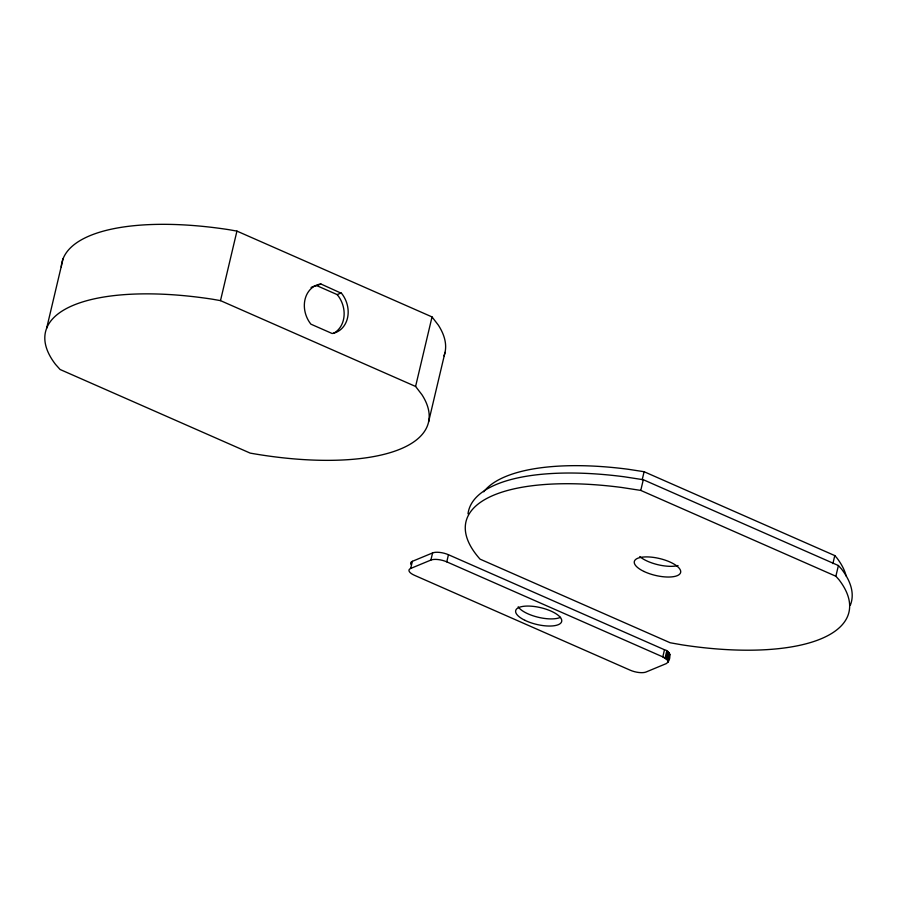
<?xml version="1.0" encoding="UTF-8"?>
<svg xmlns="http://www.w3.org/2000/svg" width="897" height="897" viewBox="0 0 897 897"><rect width="100%" height="100%" fill="white"/><g stroke="black" fill="none" stroke-linecap="round" stroke-linejoin="round"><path stroke-width="1.35" d="M46.655 328.212L63.093 258.684M220.494 300.63L212.488 299.217A196.757 71.794 13.3 0 0 55.513 364.373L60.077 369.486L250.173 453.108A196.757 71.794 13.3 0 0 421.915 394.68L415.591 386.45L220.494 300.63L236.931 231.101L228.926 229.688A196.757 71.794 13.3 0 0 61.288 266.992M415.591 386.45L432.029 316.921L236.931 231.101M428.587 421.915L445.024 352.386M410.68 568.451L412.373 561.32L432.589 552.933A11.807 4.306 13.3 0 1 448.455 554.727L664.486 649.753C671.292 650.953 671.27 660.069 666.449 663.533L646.075 671.999A11.807 4.306 13.3 0 1 630.21 670.194L414.425 575.28A11.807 4.306 13.3 0 1 410.68 568.451L430.896 560.064A11.807 4.306 13.3 0 1 446.773 561.858L662.805 656.884L667.402 659.945L667.985 662.278M430.896 560.064L432.589 552.933M446.773 561.858L448.455 554.727M642.207 479.738L644.102 471.721L628.203 469.266A188.875 68.912 13.3 0 0 483.718 491.814M640.772 490.412L621.711 487.475A196.757 71.794 13.3 0 0 480.041 559.134L670.149 642.757L681.978 644.842A196.757 71.794 13.3 0 0 838.953 579.686L835.869 576.233L640.772 490.412L643.295 479.716L624.234 476.778A196.757 71.794 13.3 0 0 468.01 513.858M662.805 656.884L664.486 649.753M665.081 658.05L666.763 650.919M666.011 658.678L667.693 651.547M666.785 659.317L668.478 652.186M667.402 659.945L669.084 652.814M667.828 660.573L669.521 653.442M667.94 661.571L669.756 654.048M832.887 563.619L834.782 555.591L644.102 471.721M835.869 576.233L838.403 565.536L643.295 479.716M669.812 654.619L669.341 655.629M311.08 287.477A25.553 21.236 67.5 0 1 316.338 285.739L320.935 284.013L341.611 293.397A25.553 21.236 67.5 0 1 332.137 333.505L310.9 324.165A25.553 21.236 67.5 0 1 320.386 284.057L320.935 284.013M316.899 285.683L337.149 294.597L341.185 292.915M337.149 294.597L337.575 295.068A25.553 21.236 67.5 0 1 333.359 333.437M834.782 555.591L836.744 557.788A188.875 68.912 13.3 0 1 846.129 575.997M838.403 565.536L841.487 568.99A196.757 71.794 13.3 0 1 850.345 605.161M432.029 316.921L438.353 325.151A196.757 71.794 13.3 0 1 444.004 355.885M410.949 564.37A11.807 4.306 13.3 0 1 412.373 561.32M560.513 617.315A23.614 8.611 13.3 0 1 537.695 617.136A23.614 8.611 13.3 0 1 518.186 606.809M678.031 565.547A23.804 8.69 13.3 0 1 639.763 556.544M524.913 620.32A23.614 8.611 13.3 0 0 561.6 621.744A23.614 8.611 13.3 0 0 529.566 606.092A23.614 8.611 13.3 0 0 524.913 620.32M643.99 571.467A23.804 8.69 13.3 0 0 680.621 572.51A23.804 8.69 13.3 0 0 647.802 556.914A23.804 8.69 13.3 0 0 643.99 571.467"/></g></svg>
